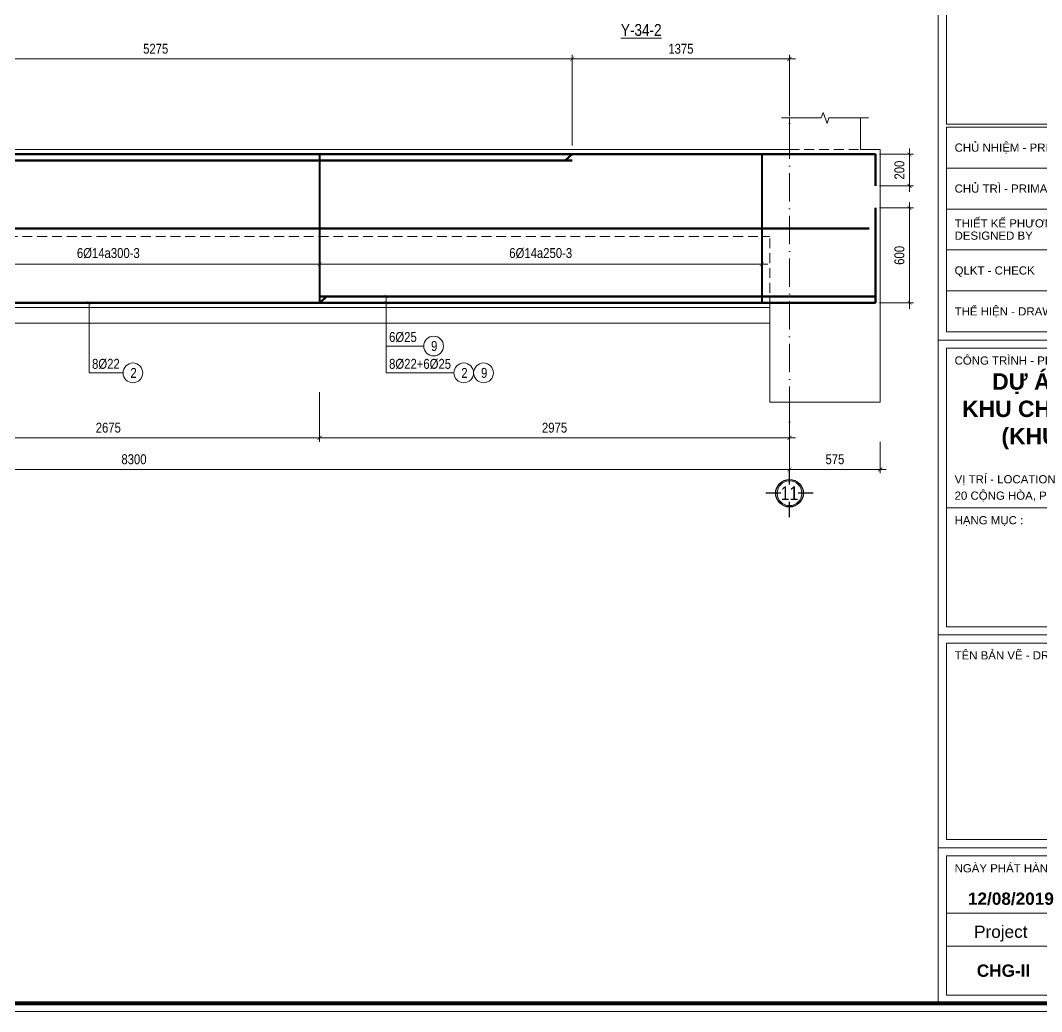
# Model space of a CAD drawing. Header units: millimetres. Extents: x 3014920 to 3563667, y -1638653 to -1356471.
# Drawn here: x 3488456 to 3494921, y -1620686 to -1614410 of the extents above; entities that cross this region are included whole.
import ezdxf
from ezdxf.enums import TextEntityAlignment as Align
from ezdxf.xclip import XClip

# ---------------------------------------------------------------- set-up
doc = ezdxf.new("R2010")
doc.units = ezdxf.units.MM
doc.header["$MEASUREMENT"] = 0
doc.header["$XCLIPFRAME"] = 0
doc.header["$PDMODE"] = 2
for name, pattern in [('6 TANG DIEN HINH 14-15$0$ACAD_ISO10W100', [18, 12, -3, 0, -3]), ('ACAD_ISO04W100', [30, 24, -3, 0, -3]), ('HIDDEN', [0.375, 0.25, -0.125])]:
    doc.linetypes.add(name, pattern=pattern)
doc.layers.get('0').update_dxf_attribs({"lineweight": 9})
doc.layers.get('Defpoints').update_dxf_attribs({"color": 10, "lineweight": 0})
for name, color, linetype, lineweight in [('2', 2, 'Continuous', 20), ('CDAI', 21, 'Continuous', 40), ('CTHEP', 50, 'Continuous', 50), ('DBAO', 90, 'Continuous', 13), ('DGIONG', 130, 'Continuous', 13), ('DMo', 9, 'HIDDEN', 9), ('KTH', 154, 'Continuous', 9), ('Net khuat', 8, 'HIDDEN', 13), ('TEXT', 7, 'Continuous', 15), ('TRUC', 251, 'ACAD_ISO04W100', 9)]:
    doc.layers.add(name, color=color, linetype=linetype, lineweight=lineweight)
doc.layers.add('8', color=8, linetype='Continuous')
doc.styles.add('CHG_XX_Khung ten$0$A1 BORDER$0$ARIAL', font='arial.ttf')
doc.styles.add('CHG_XX_Khung ten$0$A1 BORDER$0$Arial - Bold', font='arialbd.ttf', dxfattribs={"height": 2.5})
doc.styles.add('CHG_XX_Khung ten$0$title block pccc$0$ARIAL', font='arial.ttf')
doc.styles.add('HELVECONDENSE', font='VHELVCN_0.TTF')
doc.styles.add('Star-HelCon', font='VHELVCN_0.TTF')
doc.styles.add('TTP-HelCon', font='VHELVCN_0.TTF')
doc.styles.add('VNI-HELVE-CONDENSE', font='VHELVCN_0.TTF')
doc.dimstyles.new('kc-25', dxfattribs={"dimtxt": 62.5, "dimasz": 20, "dimexe": 20, "dimexo": 50, "dimgap": 25, "dimtad": 3, "dimdec": 0, "dimzin": 0, "dimdsep": 46, "dimtxsty": 'VNI-HELVE-CONDENSE', "dimblk": 'DIM', "dimcen": 2.5, "dimclrd": 256, "dimclre": 154, "dimclrt": 7, "dimaunit": 1, "dimadec": 0, "dimazin": 0, "dimtfac": 1, "dimtdec": 0, "dimtix": 1, "dimtmove": 0, "dimatfit": 3, "dimldrblk": 'DOT', "dimfxl": 1, "dimtolj": 1, "dimtzin": 0, "dimarcsym": 0})
doc.dimstyles.new('TTP-25', dxfattribs={"dimscale": 25, "dimtxt": 2.5, "dimasz": 1, "dimexe": 1, "dimexo": 1, "dimgap": 0.09, "dimtad": 0, "dimdec": 4, "dimrnd": 1, "dimzin": 9, "dimdsep": 46, "dimtxsty": 'TTP-HelCon', "dimblk": 'ARCHTICK', "dimcen": 0.09, "dimdle": 1.5, "dimclrd": 256, "dimclre": 256, "dimclrt": 7, "dimadec": 0, "dimazin": 0, "dimtfac": 1, "dimtdec": 4, "dimtmove": 0, "dimatfit": 3, "dimldrblk": 'ARCHTICK', "dimfxl": 1, "dimtvp": 1, "dimtolj": 1, "dimtzin": 0, "dimarcsym": 0})

# ---------------------------------------------------------------- blocks, each defined once
blk = doc.blocks.new('2Y-33')
at = {"layer": 'CTHEP'}
for p, q in [((73731.99983, -490), (6753.45448, -490)), ((73719.76007, -950), (6753.45448, -950)), ((73719.76007, -1410), (6753.45448, -1410)), ((6614.26151, -1870), (73770.00002, -1870))]:
    blk.add_line(p, q, dxfattribs=at)
blk.add_lwpolyline([(6609.38628, -529.99859), (6609.38628, -30), (73770.00002, -30), (73770.00002, -530.00001)], dxfattribs=at)
at = {"layer": 'DBAO', "linetype": 'Continuous'}
blk.add_line((6568.4461, -1900), (73799.99996, -1900), dxfattribs=at)
blk = doc.blocks.new('_ArchTick')
at = {"color": 0, "linetype": 'ByBlock', "const_width": 0.15}
blk.add_lwpolyline([(-0.5, -0.5), (0.5, 0.5)], dxfattribs=at)
blk = doc.blocks.new('*D499')
at = {"layer": 'Defpoints', "color": 0, "transparency": 16777216}
for p in [(25575, 574), (24200, 300.1), (25575, 200)]:
    blk.add_point(p, dxfattribs=at)
at = {"layer": 'KTH', "lineweight": -2, "transparency": 16777216}
for p, q in [((24200, 325.1), (24200, 599)), ((25575, 225), (25575, 599)), ((24162.5, 574), (25612.5, 574))]:
    blk.add_line(p, q, dxfattribs=at)
at = {"layer": 'KTH', "lineweight": -2, "transparency": 16777216, "xscale": 25, "yscale": 25, "zscale": 25, "rotation": 180}
blk.add_blockref('_ArchTick', (24200, 574), dxfattribs=at)
at = {"layer": 'KTH', "lineweight": -2, "transparency": 16777216, "xscale": 25, "yscale": 25, "zscale": 25}
blk.add_blockref('_ArchTick', (25575, 574), dxfattribs=at)
at = {"layer": 'KTH', "color": 7, "transparency": 16777216, "insert": (24887.5, 637.8), "char_height": 62.5, "attachment_point": 5, "style": 'TTP-HelCon'}
blk.add_mtext('\\A1;1375', dxfattribs=at)
blk = doc.blocks.new('*D500')
at = {"layer": 'Defpoints', "color": 0, "transparency": 16777216}
for p in [(22600, -576.2), (25400, -550), (22600, -726.4)]:
    blk.add_point(p, dxfattribs=at)
at = {"layer": 'KTH', "lineweight": -2, "transparency": 16777216}
for p, q in [((25400, -575), (25400, -751.4)), ((22600, -601.2), (22600, -751.4)), ((25437.5, -726.4), (22562.5, -726.4))]:
    blk.add_line(p, q, dxfattribs=at)
at = {"layer": 'KTH', "lineweight": -2, "transparency": 16777216, "xscale": 25, "yscale": 25, "zscale": 25, "rotation": 180}
blk.add_blockref('_ArchTick', (22600, -726.4), dxfattribs=at)
at = {"layer": 'KTH', "lineweight": -2, "transparency": 16777216, "xscale": 25, "yscale": 25, "zscale": 25}
blk.add_blockref('_ArchTick', (25400, -726.4), dxfattribs=at)
at = {"layer": 'KTH', "color": 7, "transparency": 16777216, "insert": (24000, -656.5), "char_height": 62.5, "attachment_point": 5, "style": 'TTP-HelCon'}
blk.add_mtext('\\A1;6Þ14a250-3', dxfattribs=at)
blk = doc.blocks.new('*D501')
at = {"layer": 'Defpoints', "color": 0, "transparency": 16777216}
for p in [(19925, -1600), (22600, -1600.1), (19925, -1825)]:
    blk.add_point(p, dxfattribs=at)
at = {"layer": 'KTH', "lineweight": -2, "transparency": 16777216}
for p, q in [((19925, -1625), (19925, -1850)), ((22600, -1625.1), (22600, -1850)), ((22637.5, -1825), (19887.5, -1825))]:
    blk.add_line(p, q, dxfattribs=at)
at = {"layer": 'KTH', "lineweight": -2, "transparency": 16777216, "xscale": 25, "yscale": 25, "zscale": 25, "rotation": 180}
blk.add_blockref('_ArchTick', (19925, -1825), dxfattribs=at)
at = {"layer": 'KTH', "lineweight": -2, "transparency": 16777216, "xscale": 25, "yscale": 25, "zscale": 25}
blk.add_blockref('_ArchTick', (22600, -1825), dxfattribs=at)
at = {"layer": 'KTH', "color": 7, "transparency": 16777216, "insert": (21262.5, -1761.2), "char_height": 62.5, "attachment_point": 5, "style": 'TTP-HelCon'}
blk.add_mtext('\\A1;2675', dxfattribs=at)
blk = doc.blocks.new('*D506')
at = {"layer": 'Defpoints', "color": 0, "transparency": 16777216}
for p in [(17275, -1825), (25575, -1825), (17275, -2025)]:
    blk.add_point(p, dxfattribs=at)
at = {"layer": 'KTH', "lineweight": -2, "transparency": 16777216}
for p, q in [((17275, -1850), (17275, -2050)), ((25575, -1850), (25575, -2050)), ((25612.5, -2025), (17237.5, -2025))]:
    blk.add_line(p, q, dxfattribs=at)
at = {"layer": 'KTH', "lineweight": -2, "transparency": 16777216, "xscale": 25, "yscale": 25, "zscale": 25, "rotation": 180}
blk.add_blockref('_ArchTick', (17275, -2025), dxfattribs=at)
at = {"layer": 'KTH', "lineweight": -2, "transparency": 16777216, "xscale": 25, "yscale": 25, "zscale": 25}
blk.add_blockref('_ArchTick', (25575, -2025), dxfattribs=at)
at = {"layer": 'KTH', "color": 7, "transparency": 16777216, "insert": (21425, -1961.1), "char_height": 62.5, "attachment_point": 5, "style": 'TTP-HelCon'}
blk.add_mtext('\\A1;8300', dxfattribs=at)
blk = doc.blocks.new('*D507')
at = {"layer": 'Defpoints', "color": 0, "transparency": 16777216}
for p in [(25575, -1825), (26150, -1825), (26150, -2025)]:
    blk.add_point(p, dxfattribs=at)
at = {"layer": 'KTH', "lineweight": -2, "transparency": 16777216}
for p, q in [((25575, -1850), (25575, -2050)), ((26150, -1850), (26150, -2050)), ((25537.5, -2025), (26187.5, -2025))]:
    blk.add_line(p, q, dxfattribs=at)
at = {"layer": 'KTH', "lineweight": -2, "transparency": 16777216, "xscale": 25, "yscale": 25, "zscale": 25, "rotation": 180}
blk.add_blockref('_ArchTick', (25575, -2025), dxfattribs=at)
at = {"layer": 'KTH', "lineweight": -2, "transparency": 16777216, "xscale": 25, "yscale": 25, "zscale": 25}
blk.add_blockref('_ArchTick', (26150, -2025), dxfattribs=at)
at = {"layer": 'KTH', "color": 7, "transparency": 16777216, "insert": (25862.5, -1961.1), "char_height": 62.5, "attachment_point": 5, "style": 'TTP-HelCon'}
blk.add_mtext('\\A1;575', dxfattribs=at)
blk = doc.blocks.new('dau truc')
blk.add_circle((0, 0), 180)
at = {"layer": '8'}
for p, q in [((0, 127), (0, 345)), ((-127, 0), (-345, 0)), ((0, -345), (0, -127)), ((345, 0), (127, 0))]:
    blk.add_line(p, q, dxfattribs=at)
blk.add_circle((0, 0), 200, dxfattribs=at)
at = {"layer": 'TEXT', "style": 'HELVECONDENSE'}
blk.add_attdef('A', text='', height=233, dxfattribs=at).set_placement((0, 0), align=Align.MIDDLE)
blk = doc.blocks.new('*D511')
at = {"layer": 'Defpoints', "color": 0, "transparency": 16777216}
for p in [(26120, -370), (26120, -970), (26334.9, -970)]:
    blk.add_point(p, dxfattribs=at)
at = {"layer": 'KTH', "lineweight": -2, "transparency": 16777216}
for p, q in [((26145, -370), (26359.9, -370)), ((26334.9, -332.5), (26334.9, -1007.5)), ((26145, -970), (26359.9, -970))]:
    blk.add_line(p, q, dxfattribs=at)
at = {"layer": 'KTH', "lineweight": -2, "transparency": 16777216, "xscale": 25, "yscale": 25, "zscale": 25}
for p, rotation in [((26334.9, -370), 90), ((26334.9, -970), 270)]:
    blk.add_blockref('_ArchTick', p, dxfattribs=dict(at, rotation=rotation))
at = {"layer": 'KTH', "color": 7, "transparency": 16777216, "insert": (26271.1, -670), "char_height": 62.5, "attachment_point": 5, "rotation": 90, "style": 'TTP-HelCon'}
blk.add_mtext('\\A1;600', dxfattribs=at)
blk = doc.blocks.new('*D512')
at = {"layer": 'Defpoints', "color": 0, "transparency": 16777216}
for p in [(26120, -30), (26334.9, -30), (26120, -230.4)]:
    blk.add_point(p, dxfattribs=at)
at = {"layer": 'KTH', "lineweight": -2, "transparency": 16777216}
for p, q in [((26334.9, -267.9), (26334.9, 7.5)), ((26145, -30), (26359.9, -30)), ((26145, -230.4), (26359.9, -230.4))]:
    blk.add_line(p, q, dxfattribs=at)
at = {"layer": 'KTH', "lineweight": -2, "transparency": 16777216, "xscale": 25, "yscale": 25, "zscale": 25}
for p, rotation in [((26334.9, -30), 90), ((26334.9, -230.4), 270)]:
    blk.add_blockref('_ArchTick', p, dxfattribs=dict(at, rotation=rotation))
at = {"layer": 'KTH', "color": 7, "transparency": 16777216, "insert": (26271.1, -130.2), "char_height": 62.5, "attachment_point": 5, "rotation": 90, "style": 'TTP-HelCon'}
blk.add_mtext('\\A1;200', dxfattribs=at)
blk = doc.blocks.new('*D521')
at = {"layer": 'Defpoints', "color": 0, "transparency": 16777216}
for p in [(24200, 574), (18925, 128.8), (24200, 0)]:
    blk.add_point(p, dxfattribs=at)
at = {"layer": 'KTH', "lineweight": -2, "transparency": 16777216}
for p, q in [((18925, 153.8), (18925, 599)), ((24200, 25), (24200, 599)), ((18887.5, 574), (24237.5, 574))]:
    blk.add_line(p, q, dxfattribs=at)
at = {"layer": 'KTH', "lineweight": -2, "transparency": 16777216, "xscale": 25, "yscale": 25, "zscale": 25, "rotation": 180}
blk.add_blockref('_ArchTick', (18925, 574), dxfattribs=at)
at = {"layer": 'KTH', "lineweight": -2, "transparency": 16777216, "xscale": 25, "yscale": 25, "zscale": 25}
blk.add_blockref('_ArchTick', (24200, 574), dxfattribs=at)
at = {"layer": 'KTH', "color": 7, "transparency": 16777216, "insert": (21562.5, 637.8), "char_height": 62.5, "attachment_point": 5, "style": 'TTP-HelCon'}
blk.add_mtext('\\A1;5275', dxfattribs=at)
blk = doc.blocks.new('DIM')
h = blk.add_hatch(color=1)
h.paths.add_polyline_path([(0.49, 0.29, 1), (0.29, 0.49), (-0.19, 0), (0.19, 0)])
h.paths.add_polyline_path([(0.19, 0), (-0.19, 0), (-0.49, -0.29, 1), (-0.29, -0.49)])
at = {"color": 9}
for p, q in [((-0.19, 0), (-1.5, 0)), ((0.19, 0), (1.5, 0))]:
    blk.add_line(p, q, dxfattribs=at)
at = {"color": 1}
for p, q in [((-0.49, -0.29), (0.29, 0.49)), ((-0.29, -0.49), (0.49, 0.29)), ((-0.19, 0), (0.19, 0))]:
    blk.add_line(p, q, dxfattribs=at)
blk.add_arc((-0.39, -0.39), 0.138, 135, 315, dxfattribs=at)
blk = doc.blocks.new('*D526')
at = {"layer": 'Defpoints', "color": 0, "transparency": 16777216}
for p in [(22600, -1510.7), (25575, -1510.6), (25575, -1825)]:
    blk.add_point(p, dxfattribs=at)
at = {"layer": 'KTH', "lineweight": -2, "transparency": 16777216}
for p, q in [((22600, -1535.7), (22600, -1850)), ((25575, -1535.6), (25575, -1850)), ((22562.5, -1825), (25612.5, -1825))]:
    blk.add_line(p, q, dxfattribs=at)
at = {"layer": 'KTH', "lineweight": -2, "transparency": 16777216, "xscale": 25, "yscale": 25, "zscale": 25, "rotation": 180}
blk.add_blockref('_ArchTick', (22600, -1825), dxfattribs=at)
at = {"layer": 'KTH', "lineweight": -2, "transparency": 16777216, "xscale": 25, "yscale": 25, "zscale": 25}
blk.add_blockref('_ArchTick', (25575, -1825), dxfattribs=at)
at = {"layer": 'KTH', "color": 7, "transparency": 16777216, "insert": (24087.5, -1761.2), "char_height": 62.5, "attachment_point": 5, "style": 'TTP-HelCon'}
blk.add_mtext('\\A1;2975', dxfattribs=at)
blk = doc.blocks.new('*D532')
at = {"layer": 'Defpoints', "color": 0, "transparency": 16777216}
for p in [(22600, -318.6), (19925, -650.8), (22600, -726.4)]:
    blk.add_point(p, dxfattribs=at)
at = {"layer": 'KTH', "lineweight": -2, "transparency": 16777216}
for p, q in [((22600, -343.6), (22600, -751.4)), ((19925, -675.8), (19925, -751.4)), ((19887.5, -726.4), (22637.5, -726.4))]:
    blk.add_line(p, q, dxfattribs=at)
at = {"layer": 'KTH', "lineweight": -2, "transparency": 16777216, "xscale": 25, "yscale": 25, "zscale": 25, "rotation": 180}
blk.add_blockref('_ArchTick', (19925, -726.4), dxfattribs=at)
at = {"layer": 'KTH', "lineweight": -2, "transparency": 16777216, "xscale": 25, "yscale": 25, "zscale": 25}
blk.add_blockref('_ArchTick', (22600, -726.4), dxfattribs=at)
at = {"layer": 'KTH', "color": 7, "transparency": 16777216, "insert": (21262.5, -656.5), "char_height": 62.5, "attachment_point": 5, "style": 'TTP-HelCon'}
blk.add_mtext('\\A1;6Þ14a300-3', dxfattribs=at)
blk = doc.blocks.new('*D1767')
at = {"layer": 'Defpoints', "color": 0, "transparency": 16777216}
for p in [(33025, -1600), (23925, -1625), (33025, -2101)]:
    blk.add_point(p, dxfattribs=at)
at = {"layer": 'KTH', "lineweight": -2, "transparency": 16777216}
for p, q in [((23925, -1650), (23925, -2126)), ((33025, -1625), (33025, -2126)), ((23887.5, -2101), (33062.5, -2101))]:
    blk.add_line(p, q, dxfattribs=at)
at = {"layer": 'KTH', "lineweight": -2, "transparency": 16777216, "xscale": 25, "yscale": 25, "zscale": 25, "rotation": 180}
blk.add_blockref('_ArchTick', (23925, -2101), dxfattribs=at)
at = {"layer": 'KTH', "lineweight": -2, "transparency": 16777216, "xscale": 25, "yscale": 25, "zscale": 25}
blk.add_blockref('_ArchTick', (33025, -2101), dxfattribs=at)
at = {"layer": 'KTH', "color": 7, "transparency": 16777216, "insert": (28475, -2037.2), "char_height": 62.5, "attachment_point": 5, "style": 'TTP-HelCon'}
blk.add_mtext('\\A1;9100', dxfattribs=at)
blk = doc.blocks.new('CHG_XX_Khung ten')
for p, q in [((687, 577), (687, 17)), ((687, 179), (824, 179)), ((687, 107), (824, 107)), ((687, 55), (824, 55))]:
    blk.add_line(p, q)
at = {"linetype": 'Continuous'}
blk.add_line((689, 39), (822, 39), dxfattribs=at)
blk.add_lwpolyline([(15, 579), (826, 579), (826, 15), (15, 15)], close=True)
at = {"color": 4, "linetype": 'Continuous', "const_width": 1}
blk.add_lwpolyline([(17, 577), (824, 577), (824, 17), (17, 17)], close=True, dxfattribs=at)
at = {"color": 9, "linetype": 'Continuous'}
for points in [[(689, 261.93), (822, 261.93), (822, 231.73), (689, 231.73)], [(822, 221), (689, 221), (689, 231), (822, 231)], [(822, 211), (689, 211), (689, 221), (822, 221)], [(822, 201), (689, 201), (689, 211), (822, 211)], [(822, 191), (689, 191), (689, 201), (822, 201)], [(822, 181), (689, 181), (689, 191), (822, 191)]]:
    blk.add_lwpolyline(points, close=True, dxfattribs=at)
blk.add_lwpolyline([(822, 211), (689, 211), (822, 211)], dxfattribs=at)
at = {"linetype": 'Continuous'}
for points in [[(689, 177), (822, 177), (822, 138), (689, 138)], [(689, 109), (822, 109), (822, 138), (689, 138)], [(689, 105), (822, 105), (822, 57), (689, 57)], [(689, 53), (822, 53), (822, 31), (689, 31)], [(822, 19), (689, 19), (689, 31), (822, 31)]]:
    blk.add_lwpolyline(points, close=True, dxfattribs=at)
for s, style, p in [('CHỦ NHIỆM - PRINCIPAL', 'CHG_XX_Khung ten$0$title block pccc$0$ARIAL', (691, 226)), ('CHỦ TRÌ - PRIMARY', 'CHG_XX_Khung ten$0$title block pccc$0$ARIAL', (691, 216)), ('THIẾT KẾ PHƯƠNG ÁN', 'CHG_XX_Khung ten$0$title block pccc$0$ARIAL', (691, 207.5)), ('DESIGNED BY', 'CHG_XX_Khung ten$0$title block pccc$0$ARIAL', (691, 204.5)), ('QLKT - CHECK', 'CHG_XX_Khung ten$0$title block pccc$0$ARIAL', (691, 196)), ('THỂ HIỆN - DRAWN BY', 'CHG_XX_Khung ten$0$title block pccc$0$ARIAL', (691, 186)), ('CÔNG TRÌNH - PROJECT', 'CHG_XX_Khung ten$0$A1 BORDER$0$ARIAL', (691, 174)), ('VỊ TRÍ - LOCATION', 'CHG_XX_Khung ten$0$A1 BORDER$0$ARIAL', (691, 145)), ('20 CỘNG HÒA, PHƯỜNG 12, QUẬN TÂN BÌNH, TP. HCM', 'CHG_XX_Khung ten$0$A1 BORDER$0$ARIAL', (691, 141)), ('HẠNG MỤC :', 'CHG_XX_Khung ten$0$A1 BORDER$0$ARIAL', (691, 135)), ('TÊN BẢN VẼ - DRAWING TITTLE', 'CHG_XX_Khung ten$0$A1 BORDER$0$ARIAL', (691, 102)), ('NGÀY PHÁT HÀNH - ISSUE DATE', 'CHG_XX_Khung ten$0$A1 BORDER$0$ARIAL', (691, 50))]:
    blk.add_text(s, height=2, dxfattribs=dict(style=style)).set_placement(p, align=Align.MIDDLE_LEFT)
for s, style, p in [('12/08/2019', 'CHG_XX_Khung ten$0$A1 BORDER$0$Arial - Bold', (704.75, 42.57)), ('Project', 'CHG_XX_Khung ten$0$A1 BORDER$0$ARIAL', (702.28, 34.5)), ('CHG-II', 'CHG_XX_Khung ten$0$A1 BORDER$0$Arial - Bold', (702.94, 25))]:
    blk.add_text(s, height=3, dxfattribs=dict(style=style)).set_placement(p, align=Align.MIDDLE_CENTER)
at = {"insert": (755.4, 170.88), "char_height": 4, "width": 159.8745, "attachment_point": 2, "style": 'CHG_XX_Khung ten$0$A1 BORDER$0$Arial - Bold'}
blk.add_mtext('DỰ ÁN ĐẦU TƯ XÂY DỰNG KINH DOANH\\PKHU CHUNG CƯ - THƯƠNG MẠI - VĂN PHÒNG\\P(KHU PHỨC HỢP CÔNG HÒA GARDEN)', dxfattribs=at)
blk = doc.blocks.new('2Y-34')
at = {"layer": 'CDAI'}
for points in [[(22599.98386, -30.00037), (22599.98386, -970.00037)], [(25399.98501, -30), (25399.98501, -970)]]:
    blk.add_lwpolyline(points, dxfattribs=at)
at = {"layer": 'CTHEP'}
for p, q in [((30, -30), (26119.99251, -30)), ((24200.01876, -29.67838), (24151.93318, -72.40646)), ((26119.99251, -230.36862), (26119.99251, -30)), ((18924.63151, -69.67838), (24200.01726, -69.67838)), ((26119.99251, -970), (26119.99251, -370)), ((26079.99251, -500), (69.99249, -500)), ((22648.06943, -927.27229), (22599.98386, -970.00037))]:
    blk.add_line(p, q, dxfattribs=at)
for points in [[(22599.98236, -930), (26119.99251, -930)], [(30, -970), (26119.99251, -970)]]:
    blk.add_lwpolyline(points, dxfattribs=at)
at = {"layer": 'DBAO', "linetype": 'Continuous'}
for p, q in [((25575.00001, 200), (25575.00001, 0)), ((26025.00001, 200), (26025.00001, 0)), ((17575, 0), (25575.00001, 0)), ((26025.00001, 0), (26149.99251, 0)), ((26149.99251, 0), (26149.99251, -1000))]:
    blk.add_line(p, q, dxfattribs=at)
at = {"layer": 'DBAO', "linetype": 'Continuous', "flags": 128}
for points in [[(25449.99251, -1000), (17625.00001, -1000)], [(25449.99251, -1000), (25449.99251, -1600), (26149.99251, -1600), (26149.99251, -1000)], [(25449.99251, -1100), (17625.00001, -1100)]]:
    blk.add_lwpolyline(points, dxfattribs=at)
at = {"layer": 'DGIONG', "linetype": 'Continuous', "flags": 128}
blk.add_lwpolyline([(26075.00001, 200), (25824.99251, 200), (25812.49251, 165.65653), (25787.49251, 234.34347), (25774.99251, 200), (25524.99251, 200)], dxfattribs=at)
at = {"layer": 'DGIONG'}
for centre in [(23321.69119, -1243.93134), (21417.97074, -1413.91229), (23512.88492, -1413.91229), (23637.88492, -1413.91229)]:
    blk.add_circle(centre, 62.5, dxfattribs=at)
at = {"layer": 'Net khuat', "ltscale": 250}
for p, q in [((25574.99251, 0), (25575.00001, 0)), ((25575.00001, 0), (26025.00001, 0)), ((26024.99251, 0), (26025.00001, 0)), ((26149.99251, 0), (26150.00001, 0)), ((17625.00001, -549.99251), (25449.99299, -549.99212)), ((25449.99251, -1000), (25449.99299, -549.99212))]:
    blk.add_line(p, q, dxfattribs=at)
at = {"layer": 'TRUC', "linetype": '6 TANG DIEN HINH 14-15$0$ACAD_ISO10W100', "ltscale": 15}
blk.add_lwpolyline([(25575, 390.44459), (25575, -1850)], dxfattribs=at)
at = {"layer": '2', "ltscale": 300}
ref = blk.add_blockref('dau truc', (25575, -2175.82027), dxfattribs=dict(at, xscale=0.436713129747659, yscale=0.436713129747659, zscale=0.436713129747659))
ref.add_attrib('A', '11', dxfattribs={"layer": 'TEXT', "height": 87.5, "style": 'HELVECONDENSE'}).set_placement((25575, -2175.82027), align=Align.MIDDLE)
at = {"layer": 'TEXT', "style": 'TTP-HelCon'}
for s, p in [('6Þ25', (23040.07704, -1218.07834, 0)), ('8Þ22', (21159.57281, -1388.05934, 0)), ('8Þ22+6Þ25', (23040.07704, -1388.05934, 0))]:
    blk.add_text(s, height=62.5, dxfattribs=at).set_placement(p)
at = {"layer": 'TEXT', "style": 'Star-HelCon'}
for s, p in [('9', (23325.85786, -1243.93134)), ('2', (21422.1374, -1413.91229)), ('2', (23517.05158, -1413.91229)), ('9', (23642.05158, -1413.91229))]:
    blk.add_text(s, height=62.5, dxfattribs=at).set_placement(p, align=Align.MIDDLE)
at = {"layer": 'KTH'}
for base, p1, p2, picture, middle in [((24200.0146432499, 574.0046080444), (18924.9859937559, 128.8234200252), (24200.0146432499, 0.0000000005), '*D521', (21562.5003185029, 637.8379413777)), ((25575.00414, -1825.00004), (22600.00414, -1510.74045), (25575.00414, -1510.62886), '*D526', (24087.50414, -1761.16671)), ((19925.035636, -1825.000042), (22600.007493, -1600.111581), (19925.035636, -1600.000042), '*D501', (21262.521564, -1761.166708)), ((17275, -2024.95574), (25575, -1825), (17275, -1825), '*D506', (21425, -1961.12241))]:
    dim = blk.add_linear_dim(base=base, p1=p1, p2=p2, dimstyle='TTP-25', override={"dimtmove": 1}, dxfattribs=at)
    dim.commit()
    dim.dimension.update_dxf_attribs({"geometry": picture, "text_midpoint": middle})
for base, p1, p2, angle, picture, middle in [((25575.00001, 574.00461), (24200.00339, 300.0797), (25575.00001, 200), 180, '*D499', (24887.5017, 637.83794)), ((26334.8915, -30), (26119.99251, -230.36862), (26119.99251, -30), 90, '*D512', (26271.05817, -130.18431)), ((26334.8915, -970), (26119.99251, -370), (26119.99251, -970), 90, '*D511', (26271.05817, -670)), ((26149.99251, -2024.95574), (25575, -1825), (26149.99251, -1825), 180, '*D507', (25862.49625, -1961.12241))]:
    dim = blk.add_linear_dim(base=base, p1=p1, p2=p2, angle=angle, dimstyle='TTP-25', override={"dimtmove": 1}, dxfattribs=at)
    dim.commit()
    dim.dimension.update_dxf_attribs({"geometry": picture, "text_midpoint": middle})
dim = blk.add_linear_dim(base=(22599.98386, -726.43609), p1=(19925.02577, -650.83303), p2=(22599.98386, -318.57248), text='6Þ14a300-3', dimstyle='TTP-25', override={"dimtmove": 1}, dxfattribs=at)
dim.commit()
dim.dimension.update_dxf_attribs({"geometry": '*D532', "text_midpoint": (21262.50481, -656.51943)})
dim = blk.add_linear_dim(base=(22599.98386, -726.43171), p1=(25399.98501, -549.98684), p2=(22599.98386, -576.19183), angle=180, text='6Þ14a250-3', dimstyle='TTP-25', override={"dimtmove": 1}, dxfattribs=at)
dim.commit()
dim.dimension.update_dxf_attribs({"geometry": '*D500', "text_midpoint": (23999.98443, -656.51504)})
at = {"layer": 'DGIONG'}
for points in [[(23021.56524, -930), (23021.56501, -1243.93129), (23259.19119, -1243.93129)], [(21141.06097, -970), (21141.06078, -1413.91229), (21355.47074, -1413.91229)], [(23021.56519, -970), (23021.56501, -1413.91229), (23450.38492, -1413.91229)]]:
    blk.add_leader(points, dimstyle='kc-25', override={"dimtad": 0, "dimldrblk": 'ArchTick', "dimfxl": 100, "dimarcsym": 1}, dxfattribs=at)
blk = doc.blocks.new('2Y-35')
at = {"layer": 'CTHEP'}
blk.add_line((66889.99026, -500), (53834.99337, -500), dxfattribs=at)
for points in [[(53796.12642, -540.00948), (53796.12642, -30), (66963.52193, -30), (66963.52193, -229.70863)], [(53499.18866, -970), (66969.99026, -970), (66969.99026, -370)]]:
    blk.add_lwpolyline(points, dxfattribs=at)
at = {"layer": 'DBAO', "linetype": 'Continuous', "flags": 128}
blk.add_lwpolyline([(38900, -1000), (44250.09914, -1000), (44250.09914, -1750), (47700, -1750)], dxfattribs=at)
at = {"layer": 'KTH'}
dim = blk.add_linear_dim(base=(33024.99999, -2101), p1=(23924.99999, -1625), p2=(33024.99999, -1600), angle=180, dimstyle='TTP-25', override={"dimtmove": 1}, dxfattribs=at)
dim.commit()
dim.dimension.update_dxf_attribs({"geometry": '*D1767', "text_midpoint": (28474.99999, -2037.16667)})

msp = doc.modelspace()

# ---------------------------------------------------------------- block references
at = {"layer": 'DGIONG', "color": 5}
ref = msp.add_blockref('2Y-33', (3416591.05961, -1614141.41095), dxfattribs=at)
XClip(ref).set_block_clipping_path([(38551.3972354708, -3711.059322872), (55761.3654262922, 808.900912849)])
at = {"layer": 'DMo'}
ref = msp.add_blockref('2Y-35', (3467294.5175, -1612416.44029), dxfattribs=at)
XClip(ref).set_block_clipping_path([(31561.7433412508, -2904.0750034638), (48579.2808579239, 1308.7115025851)])
ref = msp.add_blockref('2Y-34', (3467750.05912, -1615227.64049), dxfattribs=at)
XClip(ref).set_block_clipping_path([(9239.7994742617, -2416.6061343402), (27273.8729999997, 862.667609679)])
ref = msp.add_blockref('2Y-35', (3451413.90602, -1615138.25661), dxfattribs=at)
XClip(ref).set_block_clipping_path([(47442.3549067592, -2713.9368980201), (62885.1729304851, 840.9531080429)])
ref = msp.add_blockref('2Y-35', (3440661.31802, -1618411.21478), dxfattribs=at)
XClip(ref).set_block_clipping_path([(58361.6243647742, -2274.3015276901), (68647.8224368263, 609.1276105759)])

# ---------------------------------------------------------------- texts
at = {"layer": 'TEXT', "style": 'TTP-HelCon'}
msp.add_text('%%UY-34-2', height=75, dxfattribs=at).set_placement((3492386.52784, -1614507.90903), align=Align.CENTER)

# ---------------------------------------------------------------- next in the draw order: block references
at = {"color": 5, "xscale": 25.92478421704392, "yscale": 25.92478421704392, "zscale": 25.92478421704392}
msp.add_blockref('CHG_XX_Khung ten', (3476456.24141, -1621074.38806), dxfattribs=at)

doc.saveas('drawing.dxf')
